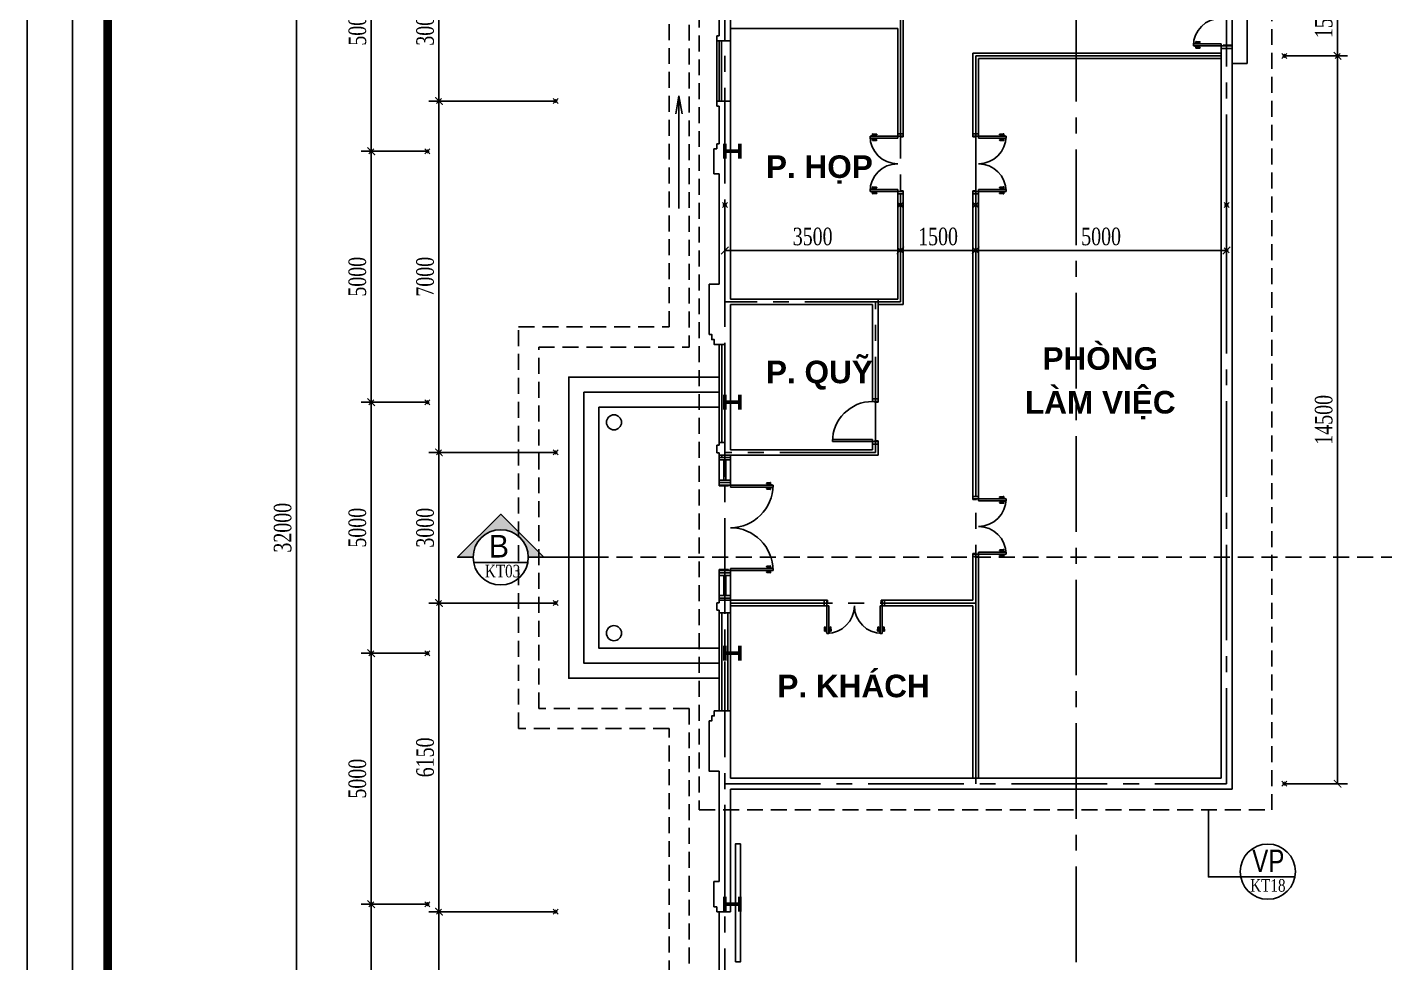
# Model space of a CAD drawing. Extents: x -32628 to 190565, y 82974 to 183560.
# Drawn here: x -32628 to -5567, y 103676 to 122316 of the extents above; entities that cross this region are included whole.
import ezdxf
from ezdxf.enums import TextEntityAlignment as Align

# ---------------------------------------------------------------- set-up
doc = ezdxf.new("R2010")
doc.units = 0
doc.header["$LTSCALE"] = 100
doc.header["$MEASUREMENT"] = 0
doc.header["$PDMODE"] = 35
doc.header["$PDSIZE"] = 50
doc.linetypes.add('CENTER2', pattern=[28.575, 19.05, -3.175, 3.175, -3.175])
doc.linetypes.add('HIDDEN2', pattern=[4.7625, 3.175, -1.5875])
doc.layers.get('0').update_dxf_attribs({"linetype": 'CONTINUOUS'})
for name, color, linetype in [('DWGshare.com_C-TIET_DWGshare.com', 1, 'HIDDEN2'), ('DWGshare.com_CUA_DWGshare.com', 13, 'CONTINUOUS'), ('DWGshare.com_DIM_DWGshare.com', 8, 'CONTINUOUS'), ('DWGshare.com_KHUAT_DWGshare.com', 145, 'HIDDEN2'), ('DWGshare.com_TEXT_DWGshare.com', 2, 'CONTINUOUS'), ('DWGshare.com_THAY_DWGshare.com', 9, 'CONTINUOUS'), ('DWGshare.com_WALLS_BLINE_DWGshare.com', 251, 'CENTER2'), ('DWGshare.com_WALLS_DWGshare.com', 31, 'CONTINUOUS')]:
    doc.layers.add(name, color=color, linetype=linetype)
doc.layers.add('DWGshare.com_DEFPOINTS_DWGshare.com', color=7, linetype='CONTINUOUS', plot=False)
doc.styles.add('1', font='vntimeh.shx', dxfattribs={"width": 0.75})
doc.styles.add('4', font='', dxfattribs={"width": 0.8})
doc.styles.add('VHAVANB', font='')
doc.styles.get('4').set_extended_font_data('.VnAvantH')
doc.styles.get('VHAVANB').set_extended_font_data('.VnArialH', bold=True)
doc.dimstyles.new('D2-100', dxfattribs={"dimtxt": 350, "dimasz": 150, "dimexe": 200, "dimexo": 0, "dimgap": 100, "dimtad": 1, "dimdec": 0, "dimzin": 0, "dimdsep": 46, "dimtxsty": '1', "dimblk1": 'ARCHTICK', "dimblk2": 'ARCHTICK', "dimsah": 1, "dimcen": 0.09, "dimclrd": 256, "dimclre": 256, "dimclrt": 2, "dimadec": 0, "dimazin": 0, "dimtfac": 1, "dimtdec": 0, "dimtmove": 2, "dimatfit": 3, "dimldrblk": 'ARCHTICK', "dimfxl": 1, "dimtolj": 1, "dimtzin": 0, "dimarcsym": 0})

# ---------------------------------------------------------------- blocks, each defined once
blk = doc.blocks.new('08PDRR02')
at = {"color": 0, "linetype": 'ByBlock'}
for p, q in [((1, 0), (0, 0)), ((0, 0), (0, -1)), ((1, -1), (1, 0)), ((0, -1), (1, -1))]:
    blk.add_line(p, q, dxfattribs=at)
blk = doc.blocks.new('08PDNB02')
at = {"color": 0, "linetype": 'ByBlock'}
for p, q in [((0, -1.6), (0, 1.6)), ((0, 1.6), (0.2, 1.6)), ((0.2, -1.6), (0.2, 1.6)), ((0.2, 0.4), (1.2, 0.4)), ((1.2, -0.5), (1.2, 2.8)), ((1.2, 2.8), (1.5, 2.8)), ((1.5, 2.8), (1.7, 2.6)), ((1.7, 2.6), (1.9, -0.1)), ((0.2, -1.6), (0, -1.6)), ((1.2, -0.4), (0.2, -0.4)), ((1.9, -0.5), (1.2, -0.5)), ((1.9, -0.1), (1.9, -0.5))]:
    blk.add_line(p, q, dxfattribs=at)
blk = doc.blocks.new('*U11')
at = {"color": 0, "linetype": 'Continuous'}
for p, q in [((0, 70), (0, 110)), ((0, 55), (0, -110)), ((1100, 70), (1100, 110)), ((1100, 55), (1100, -110))]:
    blk.add_line(p, q, dxfattribs=at)
for centre, start, end in [((0, 110), 0, 90), ((1100, 110), 90, 180)]:
    blk.add_arc(centre, 550, start, end, dxfattribs=at)
at = {"color": 0, "linetype": 'Continuous', "xscale": 25.4, "yscale": 25.4, "zscale": 25.4, "rotation": 180}
for p in [(0, 600), (1060, 600)]:
    blk.add_blockref('08PDNB02', p, dxfattribs=at)
at = {"color": 0, "linetype": 'Continuous', "yscale": 40}
for p, xscale, rotation in [((0, 110), 550, 90), ((1100, 110), -550, 270)]:
    blk.add_blockref('08PDRR02', p, dxfattribs=dict(at, xscale=xscale, rotation=rotation))
at = {"color": 0, "linetype": 'Continuous', "xscale": 25.4, "yscale": -25.4, "zscale": 25.4}
for p in [(40, 600), (1100, 600)]:
    blk.add_blockref('08PDNB02', p, dxfattribs=at)
at = {"color": 0, "linetype": 'Continuous'}
for p, xscale, yscale in [((-50, 110), 50, 220), ((0, 70), 15, 180), ((1085, 70), 15, 180), ((1100, 110), 50, 220)]:
    blk.add_blockref('08PDRR02', p, dxfattribs=dict(at, xscale=xscale, yscale=yscale))
blk = doc.blocks.new('*U15')
at = {"color": 0, "linetype": 'Continuous'}
for p, q in [((0, 70), (0, 110)), ((0, 55), (0, -110)), ((1700, 70), (1700, 110)), ((1700, 55), (1700, -110))]:
    blk.add_line(p, q, dxfattribs=at)
for centre, start, end in [((0, 110), 0, 90), ((1700, 110), 90, 180)]:
    blk.add_arc(centre, 850, start, end, dxfattribs=at)
at = {"color": 0, "linetype": 'Continuous', "xscale": 25.4, "yscale": 25.4, "zscale": 25.4, "rotation": 180}
for p in [(0, 900), (1660, 900)]:
    blk.add_blockref('08PDNB02', p, dxfattribs=at)
at = {"color": 0, "linetype": 'Continuous', "yscale": 40}
for p, xscale, rotation in [((0, 110), 850, 90), ((1700, 110), -850, 270)]:
    blk.add_blockref('08PDRR02', p, dxfattribs=dict(at, xscale=xscale, rotation=rotation))
at = {"color": 0, "linetype": 'Continuous', "xscale": 25.4, "yscale": -25.4, "zscale": 25.4}
for p in [(40, 900), (1700, 900)]:
    blk.add_blockref('08PDNB02', p, dxfattribs=at)
at = {"color": 0, "linetype": 'Continuous'}
for p, xscale, yscale in [((-50, 110), 50, 220), ((0, 70), 15, 180), ((1685, 70), 15, 180), ((1700, 110), 50, 220)]:
    blk.add_blockref('08PDRR02', p, dxfattribs=dict(at, xscale=xscale, yscale=yscale))
blk = doc.blocks.new('08PWIC01')
at = {"color": 0, "linetype": 'ByBlock'}
for p, q in [((0, 0.5), (0, -0.5)), ((1, 0.5), (0, 0.5)), ((1, -0.5), (1, 0.5)), ((0, -0.5), (1, -0.5))]:
    blk.add_line(p, q, dxfattribs=at)
blk = doc.blocks.new('08PWIC02')
at = {"color": 0, "linetype": 'ByBlock'}
for p, q in [((0, 0.5), (0, -0.5)), ((1, 0.5), (0, 0.5)), ((1, -0.5), (1, 0.5)), ((0, -0.5), (1, -0.5))]:
    blk.add_line(p, q, dxfattribs=at)
blk = doc.blocks.new('*U16')
at = {"color": 0, "linetype": 'Continuous'}
for name, p, xscale, yscale in [('08PWIC01', (-50, 0), 50, 220), ('08PWIC01', (-50, 0), 500, 220), ('08PWIC01', (0, 0), 80, 40), ('08PWIC01', (0, 0), 400, 40), ('08PWIC02', (80, 0), 240, 1e-05), ('08PWIC01', (320, 0), 80, 40), ('08PWIC01', (400, 0), 50, 220)]:
    blk.add_blockref(name, p, dxfattribs=dict(at, xscale=xscale, yscale=yscale))
blk = doc.blocks.new('*U12')
at = {"color": 0, "linetype": 'Continuous'}
for p, q in [((0, 15), (0, 55)), ((0, 0), (0, -55)), ((1100, 15), (1100, 55)), ((1100, 0), (1100, -55))]:
    blk.add_line(p, q, dxfattribs=at)
for centre, start, end in [((0, 55), 0, 90), ((1100, 55), 90, 180)]:
    blk.add_arc(centre, 550, start, end, dxfattribs=at)
at = {"color": 0, "linetype": 'Continuous', "xscale": 25.4, "yscale": 25.4, "zscale": 25.4, "rotation": 180}
for p in [(0, 545), (1060, 545)]:
    blk.add_blockref('08PDNB02', p, dxfattribs=at)
at = {"color": 0, "linetype": 'Continuous', "yscale": 40}
for p, xscale, rotation in [((0, 55), 550, 90), ((1100, 55), -550, 270)]:
    blk.add_blockref('08PDRR02', p, dxfattribs=dict(at, xscale=xscale, rotation=rotation))
at = {"color": 0, "linetype": 'Continuous', "xscale": 25.4, "yscale": -25.4, "zscale": 25.4}
for p in [(40, 545), (1100, 545)]:
    blk.add_blockref('08PDNB02', p, dxfattribs=at)
at = {"color": 0, "linetype": 'Continuous'}
for p, xscale, yscale in [((-50, 55), 50, 110), ((0, 15), 15, 70), ((1085, 15), 15, 70), ((1100, 55), 50, 110)]:
    blk.add_blockref('08PDRR02', p, dxfattribs=dict(at, xscale=xscale, yscale=yscale))
blk = doc.blocks.new('*U266')
at = {"color": 0, "linetype": 'Continuous'}
for p, q in [((0, 15), (0, 55)), ((0, 0), (0, -55)), ((800, 15), (800, 55)), ((800, 0), (800, -55))]:
    blk.add_line(p, q, dxfattribs=at)
blk.add_arc((0, 55), 800, 0, 90, dxfattribs=at)
at = {"color": 0, "linetype": 'Continuous', "xscale": 800, "yscale": 40, "rotation": 90}
blk.add_blockref('08PDRR02', (0, 55), dxfattribs=at)
at = {"color": 0, "linetype": 'Continuous'}
for p, xscale, yscale in [((-50, 55), 50, 110), ((0, 15), 15, 70), ((785, 15), 15, 70), ((800, 55), 50, 110)]:
    blk.add_blockref('08PDRR02', p, dxfattribs=dict(at, xscale=xscale, yscale=yscale))
blk = doc.blocks.new('_ARCHTICK')
at = {"color": 0, "linetype": 'ByBlock', "const_width": 0.15}
blk.add_lwpolyline([(-0.5, -0.5), (0.5, 0.5)], dxfattribs=at)
blk = doc.blocks.new('*D90')
at = {"linetype": 'ByBlock', "transparency": 16777216}
for p, q in [((-29502, 181763), (-30822, 181763)), ((-30622, 181763), (-30622, 176763)), ((-29502, 176763), (-30822, 176763))]:
    blk.add_line(p, q, dxfattribs=at)
at = {"layer": 'DWGshare.com_DEFPOINTS_DWGshare.com', "color": 0, "linetype": 'ByBlock', "transparency": 16777216}
for p in [(-29502, 181763), (-30622, 176763), (-29502, 176763)]:
    blk.add_point(p, dxfattribs=at)
at = {"linetype": 'ByBlock', "transparency": 16777216, "xscale": 150, "yscale": 150, "zscale": 150}
for p, rotation in [((-30622, 181763), 90), ((-30622, 176763), 270)]:
    blk.add_blockref('_ARCHTICK', p, dxfattribs=dict(at, rotation=rotation))
at = {"color": 2, "linetype": 'ByBlock', "transparency": 16777216, "insert": (-30897, 179263), "char_height": 350, "attachment_point": 5, "rotation": 90, "style": '1'}
blk.add_mtext('\\A1;5000', dxfattribs=at)
blk = doc.blocks.new('*D96')
at = {"linetype": 'ByBlock', "transparency": 16777216}
for p, q in [((111429, 128344), (106065, 128344)), ((106265, 128344), (106265, 96344)), ((111429, 96344), (106065, 96344))]:
    blk.add_line(p, q, dxfattribs=at)
at = {"layer": 'DWGshare.com_DEFPOINTS_DWGshare.com', "color": 0, "linetype": 'ByBlock', "transparency": 16777216}
for p in [(111429, 128344), (106265, 96344), (111429, 96344)]:
    blk.add_point(p, dxfattribs=at)
at = {"linetype": 'ByBlock', "transparency": 16777216, "xscale": 150, "yscale": 150, "zscale": 150}
for p, rotation in [((106265, 128344), 90), ((106265, 96344), 270)]:
    blk.add_blockref('_ARCHTICK', p, dxfattribs=dict(at, rotation=rotation))
at = {"color": 2, "linetype": 'ByBlock', "transparency": 16777216, "insert": (105990, 112344), "char_height": 350, "attachment_point": 5, "rotation": 90, "style": '1'}
blk.add_mtext('\\A1;32000', dxfattribs=at)
blk = doc.blocks.new('*D86')
at = {"linetype": 'ByBlock', "transparency": 16777216}
for p, q in [((-24420, 110844), (-24420, 104694)), ((-22096, 104694), (-24620, 104694))]:
    blk.add_line(p, q, dxfattribs=at)
at = {"layer": 'DWGshare.com_DEFPOINTS_DWGshare.com', "color": 0, "linetype": 'ByBlock', "transparency": 16777216}
for p in [(-22096, 110844), (-24420, 104694), (-22096, 104694)]:
    blk.add_point(p, dxfattribs=at)
at = {"linetype": 'ByBlock', "transparency": 16777216, "xscale": 150, "yscale": 150, "zscale": 150}
for p, rotation in [((-24420, 110844), 90), ((-24420, 104694), 270)]:
    blk.add_blockref('_ARCHTICK', p, dxfattribs=dict(at, rotation=rotation))
at = {"color": 2, "linetype": 'ByBlock', "transparency": 16777216, "insert": (-24695, 107769), "char_height": 350, "attachment_point": 5, "rotation": 90, "style": '1'}
blk.add_mtext('\\A1;6150', dxfattribs=at)
blk = doc.blocks.new('*D93')
at = {"linetype": 'ByBlock', "transparency": 16777216}
for p, q in [((-25771, 109844), (-25771, 104844)), ((-24650, 104844), (-25971, 104844))]:
    blk.add_line(p, q, dxfattribs=at)
at = {"layer": 'DWGshare.com_DEFPOINTS_DWGshare.com', "color": 0, "linetype": 'ByBlock', "transparency": 16777216}
for p in [(-24650, 109844), (-25771, 104844), (-24650, 104844)]:
    blk.add_point(p, dxfattribs=at)
at = {"linetype": 'ByBlock', "transparency": 16777216, "xscale": 150, "yscale": 150, "zscale": 150}
for p, rotation in [((-25771, 109844), 90), ((-25771, 104844), 270)]:
    blk.add_blockref('_ARCHTICK', p, dxfattribs=dict(at, rotation=rotation))
at = {"color": 2, "linetype": 'ByBlock', "transparency": 16777216, "insert": (-26046, 107344), "char_height": 350, "attachment_point": 5, "rotation": 90, "style": '1'}
blk.add_mtext('\\A1;5000', dxfattribs=at)
blk = doc.blocks.new('*D87')
at = {"linetype": 'ByBlock', "transparency": 16777216}
for p, q in [((-24420, 104694), (-24420, 99994)), ((-22096, 99994), (-24620, 99994))]:
    blk.add_line(p, q, dxfattribs=at)
at = {"layer": 'DWGshare.com_DEFPOINTS_DWGshare.com', "color": 0, "linetype": 'ByBlock', "transparency": 16777216}
for p in [(-22096, 104694), (-24420, 99994), (-22096, 99994)]:
    blk.add_point(p, dxfattribs=at)
at = {"linetype": 'ByBlock', "transparency": 16777216, "xscale": 150, "yscale": 150, "zscale": 150}
for p, rotation in [((-24420, 104694), 90), ((-24420, 99994), 270)]:
    blk.add_blockref('_ARCHTICK', p, dxfattribs=dict(at, rotation=rotation))
at = {"color": 2, "linetype": 'ByBlock', "transparency": 16777216, "insert": (-24695, 102344), "char_height": 350, "attachment_point": 5, "rotation": 90, "style": '1'}
blk.add_mtext('\\A1;4700', dxfattribs=at)
blk = doc.blocks.new('*D94')
at = {"linetype": 'ByBlock', "transparency": 16777216}
for p, q in [((-25771, 104844), (-25771, 99844)), ((-24650, 99844), (-25971, 99844))]:
    blk.add_line(p, q, dxfattribs=at)
at = {"layer": 'DWGshare.com_DEFPOINTS_DWGshare.com', "color": 0, "linetype": 'ByBlock', "transparency": 16777216}
for p in [(-24650, 104844), (-25771, 99844), (-24650, 99844)]:
    blk.add_point(p, dxfattribs=at)
at = {"linetype": 'ByBlock', "transparency": 16777216, "xscale": 150, "yscale": 150, "zscale": 150}
for p, rotation in [((-25771, 104844), 90), ((-25771, 99844), 270)]:
    blk.add_blockref('_ARCHTICK', p, dxfattribs=dict(at, rotation=rotation))
at = {"color": 2, "linetype": 'ByBlock', "transparency": 16777216, "insert": (-26046, 102344), "char_height": 350, "attachment_point": 5, "rotation": 90, "style": '1'}
blk.add_mtext('\\A1;5000', dxfattribs=at)
blk = doc.blocks.new('*D85')
at = {"linetype": 'ByBlock', "transparency": 16777216}
for p, q in [((-24420, 113844), (-24420, 110844)), ((-22096, 110844), (-24620, 110844))]:
    blk.add_line(p, q, dxfattribs=at)
at = {"layer": 'DWGshare.com_DEFPOINTS_DWGshare.com', "color": 0, "linetype": 'ByBlock', "transparency": 16777216}
for p in [(-22096, 113844), (-24420, 110844), (-22096, 110844)]:
    blk.add_point(p, dxfattribs=at)
at = {"linetype": 'ByBlock', "transparency": 16777216, "xscale": 150, "yscale": 150, "zscale": 150}
for p, rotation in [((-24420, 113844), 90), ((-24420, 110844), 270)]:
    blk.add_blockref('_ARCHTICK', p, dxfattribs=dict(at, rotation=rotation))
at = {"color": 2, "linetype": 'ByBlock', "transparency": 16777216, "insert": (-24695, 112344), "char_height": 350, "attachment_point": 5, "rotation": 90, "style": '1'}
blk.add_mtext('\\A1;3000', dxfattribs=at)
blk = doc.blocks.new('*D84')
at = {"linetype": 'ByBlock', "transparency": 16777216}
for p, q in [((-24420, 120844), (-24420, 113844)), ((-22096, 113844), (-24620, 113844))]:
    blk.add_line(p, q, dxfattribs=at)
at = {"layer": 'DWGshare.com_DEFPOINTS_DWGshare.com', "color": 0, "linetype": 'ByBlock', "transparency": 16777216}
for p in [(-22096, 120844), (-24420, 113844), (-22096, 113844)]:
    blk.add_point(p, dxfattribs=at)
at = {"linetype": 'ByBlock', "transparency": 16777216, "xscale": 150, "yscale": 150, "zscale": 150}
for p, rotation in [((-24420, 120844), 90), ((-24420, 113844), 270)]:
    blk.add_blockref('_ARCHTICK', p, dxfattribs=dict(at, rotation=rotation))
at = {"color": 2, "linetype": 'ByBlock', "transparency": 16777216, "insert": (-24695, 117344), "char_height": 350, "attachment_point": 5, "rotation": 90, "style": '1'}
blk.add_mtext('\\A1;7000', dxfattribs=at)
blk = doc.blocks.new('*D83')
at = {"linetype": 'ByBlock', "transparency": 16777216}
for p, q in [((-24420, 123844), (-24420, 120844)), ((-22096, 120844), (-24620, 120844))]:
    blk.add_line(p, q, dxfattribs=at)
at = {"layer": 'DWGshare.com_DEFPOINTS_DWGshare.com', "color": 0, "linetype": 'ByBlock', "transparency": 16777216}
for p in [(-22096, 123844), (-24420, 120844), (-22096, 120844)]:
    blk.add_point(p, dxfattribs=at)
at = {"linetype": 'ByBlock', "transparency": 16777216, "xscale": 150, "yscale": 150, "zscale": 150}
for p, rotation in [((-24420, 123844), 90), ((-24420, 120844), 270)]:
    blk.add_blockref('_ARCHTICK', p, dxfattribs=dict(at, rotation=rotation))
at = {"color": 2, "linetype": 'ByBlock', "transparency": 16777216, "insert": (-24695, 122344), "char_height": 350, "attachment_point": 5, "rotation": 90, "style": '1'}
blk.add_mtext('\\A1;3000', dxfattribs=at)
blk = doc.blocks.new('*D91')
at = {"linetype": 'ByBlock', "transparency": 16777216}
for p, q in [((-25771, 119844), (-25771, 114844)), ((-24650, 114844), (-25971, 114844))]:
    blk.add_line(p, q, dxfattribs=at)
at = {"layer": 'DWGshare.com_DEFPOINTS_DWGshare.com', "color": 0, "linetype": 'ByBlock', "transparency": 16777216}
for p in [(-24650, 119844), (-25771, 114844), (-24650, 114844)]:
    blk.add_point(p, dxfattribs=at)
at = {"linetype": 'ByBlock', "transparency": 16777216, "xscale": 150, "yscale": 150, "zscale": 150}
for p, rotation in [((-25771, 119844), 90), ((-25771, 114844), 270)]:
    blk.add_blockref('_ARCHTICK', p, dxfattribs=dict(at, rotation=rotation))
at = {"color": 2, "linetype": 'ByBlock', "transparency": 16777216, "insert": (-26046, 117344), "char_height": 350, "attachment_point": 5, "rotation": 90, "style": '1'}
blk.add_mtext('\\A1;5000', dxfattribs=at)
blk = doc.blocks.new('*D92')
at = {"linetype": 'ByBlock', "transparency": 16777216}
for p, q in [((-25771, 114844), (-25771, 109844)), ((-24650, 109844), (-25971, 109844))]:
    blk.add_line(p, q, dxfattribs=at)
at = {"layer": 'DWGshare.com_DEFPOINTS_DWGshare.com', "color": 0, "linetype": 'ByBlock', "transparency": 16777216}
for p in [(-24650, 114844), (-25771, 109844), (-24650, 109844)]:
    blk.add_point(p, dxfattribs=at)
at = {"linetype": 'ByBlock', "transparency": 16777216, "xscale": 150, "yscale": 150, "zscale": 150}
for p, rotation in [((-25771, 114844), 90), ((-25771, 109844), 270)]:
    blk.add_blockref('_ARCHTICK', p, dxfattribs=dict(at, rotation=rotation))
at = {"color": 2, "linetype": 'ByBlock', "transparency": 16777216, "insert": (-26046, 112344), "char_height": 350, "attachment_point": 5, "rotation": 90, "style": '1'}
blk.add_mtext('\\A1;5000', dxfattribs=at)
blk = doc.blocks.new('*D97')
at = {"linetype": 'ByBlock', "transparency": 16777216}
for p, q in [((124651, 121744), (125909, 121744)), ((125709, 107244), (125709, 121744)), ((124651, 107244), (125909, 107244))]:
    blk.add_line(p, q, dxfattribs=at)
at = {"layer": 'DWGshare.com_DEFPOINTS_DWGshare.com', "color": 0, "linetype": 'ByBlock', "transparency": 16777216}
for p in [(124651, 121744), (125709, 121744), (124651, 107244)]:
    blk.add_point(p, dxfattribs=at)
at = {"linetype": 'ByBlock', "transparency": 16777216, "xscale": 150, "yscale": 150, "zscale": 150}
for p, rotation in [((125709, 121744), 90), ((125709, 107244), 270)]:
    blk.add_blockref('_ARCHTICK', p, dxfattribs=dict(at, rotation=rotation))
at = {"color": 2, "linetype": 'ByBlock', "transparency": 16777216, "insert": (125434, 114494), "char_height": 350, "attachment_point": 5, "rotation": 90, "style": '1'}
blk.add_mtext('\\A1;14500', dxfattribs=at)
blk = doc.blocks.new('*D98')
at = {"linetype": 'ByBlock', "transparency": 16777216}
for p, q in [((-7567, 123244), (-6309, 123244)), ((-6509, 121744), (-6509, 123244))]:
    blk.add_line(p, q, dxfattribs=at)
at = {"layer": 'DWGshare.com_DEFPOINTS_DWGshare.com', "color": 0, "linetype": 'ByBlock', "transparency": 16777216}
for p in [(-7567, 123244), (-6509, 123244), (-7567, 121744)]:
    blk.add_point(p, dxfattribs=at)
at = {"linetype": 'ByBlock', "transparency": 16777216, "xscale": 150, "yscale": 150, "zscale": 150}
for p, rotation in [((-6509, 123244), 90), ((-6509, 121744), 270)]:
    blk.add_blockref('_ARCHTICK', p, dxfattribs=dict(at, rotation=rotation))
at = {"color": 2, "linetype": 'ByBlock', "transparency": 16777216, "insert": (-6784, 122494), "char_height": 350, "attachment_point": 5, "rotation": 90, "style": '1'}
blk.add_mtext('\\A1;1500', dxfattribs=at)
blk = doc.blocks.new('*D100')
at = {"linetype": 'ByBlock', "transparency": 16777216}
for p, q in [((113497, 118776), (113497, 117669)), ((116997, 118776), (116997, 117669)), ((113497, 117869), (116997, 117869))]:
    blk.add_line(p, q, dxfattribs=at)
at = {"layer": 'DWGshare.com_DEFPOINTS_DWGshare.com', "color": 0, "linetype": 'ByBlock', "transparency": 16777216}
for p in [(113497, 118776), (116997, 118776), (116997, 117869)]:
    blk.add_point(p, dxfattribs=at)
at = {"linetype": 'ByBlock', "transparency": 16777216, "xscale": 150, "yscale": 150, "zscale": 150, "rotation": 180}
blk.add_blockref('_ARCHTICK', (113497, 117869), dxfattribs=at)
at = {"linetype": 'ByBlock', "transparency": 16777216, "xscale": 150, "yscale": 150, "zscale": 150}
blk.add_blockref('_ARCHTICK', (116997, 117869), dxfattribs=at)
at = {"color": 2, "linetype": 'ByBlock', "transparency": 16777216, "insert": (115247, 118144), "char_height": 350, "attachment_point": 5, "style": '1'}
blk.add_mtext('\\A1;3500', dxfattribs=at)
blk = doc.blocks.new('*D101')
at = {"linetype": 'ByBlock', "transparency": 16777216}
for p, q in [((-13722, 118776), (-13722, 117669)), ((-15222, 117869), (-13722, 117869))]:
    blk.add_line(p, q, dxfattribs=at)
at = {"layer": 'DWGshare.com_DEFPOINTS_DWGshare.com', "color": 0, "linetype": 'ByBlock', "transparency": 16777216}
for p in [(-15222, 118776), (-13722, 118776), (-13722, 117869)]:
    blk.add_point(p, dxfattribs=at)
at = {"linetype": 'ByBlock', "transparency": 16777216, "xscale": 150, "yscale": 150, "zscale": 150, "rotation": 180}
blk.add_blockref('_ARCHTICK', (-15222, 117869), dxfattribs=at)
at = {"linetype": 'ByBlock', "transparency": 16777216, "xscale": 150, "yscale": 150, "zscale": 150}
blk.add_blockref('_ARCHTICK', (-13722, 117869), dxfattribs=at)
at = {"color": 2, "linetype": 'ByBlock', "transparency": 16777216, "insert": (-14472, 118144), "char_height": 350, "attachment_point": 5, "style": '1'}
blk.add_mtext('\\A1;1500', dxfattribs=at)
blk = doc.blocks.new('*D102')
at = {"linetype": 'ByBlock', "transparency": 16777216}
for p, q in [((-8722, 118776), (-8722, 117669)), ((-13722, 117869), (-8722, 117869))]:
    blk.add_line(p, q, dxfattribs=at)
at = {"layer": 'DWGshare.com_DEFPOINTS_DWGshare.com', "color": 0, "linetype": 'ByBlock', "transparency": 16777216}
for p in [(-13722, 118776), (-8722, 118776), (-8722, 117869)]:
    blk.add_point(p, dxfattribs=at)
at = {"linetype": 'ByBlock', "transparency": 16777216, "xscale": 150, "yscale": 150, "zscale": 150, "rotation": 180}
blk.add_blockref('_ARCHTICK', (-13722, 117869), dxfattribs=at)
at = {"linetype": 'ByBlock', "transparency": 16777216, "xscale": 150, "yscale": 150, "zscale": 150}
blk.add_blockref('_ARCHTICK', (-8722, 117869), dxfattribs=at)
at = {"color": 2, "linetype": 'ByBlock', "transparency": 16777216, "insert": (-11222, 118144), "char_height": 350, "attachment_point": 5, "style": '1'}
blk.add_mtext('\\A1;5000', dxfattribs=at)

msp = doc.modelspace()

# ---------------------------------------------------------------- hatches: boundary and pattern name
at = {"layer": 'DWGshare.com_TEXT_DWGshare.com'}
msp.add_hatch(color=256, dxfattribs=at).paths.add_polyline_path([(-23739.4, 111754.6), (-24047.4, 111754.6), (-23189.4, 112612.6), (-22331.4, 111754.6), (-22639.4, 111754.6, 1)])

# ---------------------------------------------------------------- linework, layer by layer
at = {"layer": 'DWGshare.com_C-TIET_DWGshare.com'}
msp.add_line((-21357.7, 111754.6), (26426.3, 111754.6), dxfattribs=at)
msp.add_lwpolyline([(-7820.3, 128819.2), (-19232.2, 128819.2), (-19232.2, 106721.1), (-7820.3, 106721.1)], close=True, dxfattribs=at)
at = {"layer": 'DWGshare.com_CUA_DWGshare.com'}
for p, q in [((-15221.8, 120193.9), (-15221.8, 123498.9)), ((-15166.8, 123498.9), (-15166.8, 120193.9)), ((-18611.8, 122288.9), (-15276.8, 122288.9)), ((-15276.8, 120193.9), (-15276.8, 122288.9)), ((-18831.8, 120843.9), (-18831.8, 122043.9)), ((-18788.7, 120843.9), (-18788.7, 122043.9)), ((-18611.8, 120843.9), (-18611.8, 122043.9)), ((-13776.8, 120193.9), (-13776.8, 121798.9)), ((-13776.8, 121798.9), (-8831.8, 121798.9)), ((-13721.8, 120193.9), (-13721.8, 121743.9)), ((-13721.8, 121743.9), (-8831.8, 121743.9)), ((-13666.8, 120193.9), (-13666.8, 121688.9)), ((-13666.8, 121688.9), (-8831.8, 121688.9)), ((-15276.8, 116898.9), (-15276.8, 118993.9)), ((-15221.8, 118993.9), (-15221.8, 116843.9)), ((-15166.8, 116788.9), (-15166.8, 118993.9)), ((-13776.8, 112968.9), (-13776.8, 118993.9)), ((-13721.8, 112968.9), (-13721.8, 118993.9)), ((-13666.8, 112968.9), (-13666.8, 118993.9)), ((-15666.8, 116898.9), (-15276.8, 116898.9)), ((-15666.8, 116843.9), (-15221.8, 116843.9)), ((-15666.8, 116788.9), (-15166.8, 116788.9)), ((-18831.8, 114038.9), (-18831.8, 115993.9)), ((-18781.8, 114038.9), (-18781.8, 115993.9)), ((-18831.8, 113743.9), (-18831.8, 113788.9)), ((-18781.8, 113743.9), (-18781.8, 113788.9)), ((-18611.8, 113743.9), (-18611.8, 113788.9)), ((-13776.8, 110898.9), (-13776.8, 111768.9)), ((-13721.8, 107353.9), (-13721.8, 111768.9)), ((-13666.8, 107353.9), (-13666.8, 111768.9)), ((-18831.8, 110943.9), (-18831.8, 110848.9)), ((-18831.8, 110698.9), (-18831.8, 108693.9)), ((-18611.8, 110943.9), (-18611.8, 108693.9)), ((-16739.3, 110898.9), (-18611.8, 110898.9)), ((-16739.3, 110843.9), (-18611.8, 110843.9)), ((-16739.3, 110788.9), (-18611.8, 110788.9)), ((-13776.8, 110898.9), (-15539.3, 110898.9)), ((-13721.8, 110843.9), (-15539.3, 110843.9)), ((-13776.8, 110788.9), (-15539.3, 110788.9)), ((-13776.8, 110788.9), (-13776.8, 107353.9)), ((-18781.8, 110648.9), (-18781.8, 108693.9)), ((-18661.8, 110648.9), (-18661.8, 108693.9))]:
    msp.add_line(p, q, dxfattribs=at)
msp.add_lwpolyline([(-18511.8, 103693.9), (-18511.8, 106043.9), (-18411.8, 106043.9), (-18411.8, 103693.9)], close=True, dxfattribs=at)
at = {"layer": 'DWGshare.com_DEFPOINTS_DWGshare.com'}
msp.add_lwpolyline([(40035.4, 82973.9), (-32628.4, 82973.9), (-32628.4, 136144.2), (40035.4, 136144.2)], close=True, dxfattribs=at)
at = {"layer": 'DWGshare.com_DIM_DWGshare.com'}
for q in [(-19700.8, 120587.6), (-19637.5, 118703.2), (-19574.2, 120587.6)]:
    msp.add_line((-19637.5, 120946.2), q, dxfattribs=at)
at = {"layer": 'DWGshare.com_KHUAT_DWGshare.com'}
for p, q in [((-19831.8, 116343.9), (-19831.8, 123793.9)), ((-19431.8, 123793.9), (-19431.8, 115943.9)), ((-22831.8, 108343.9), (-22831.8, 116343.9)), ((-22831.8, 116343.9), (-19831.8, 116343.9)), ((-22431.8, 108743.9), (-22431.8, 115943.9)), ((-22431.8, 115943.9), (-19431.8, 115943.9)), ((-19431.8, 108743.9), (-22431.8, 108743.9)), ((-19431.8, 108743.9), (-19431.8, 95783.9)), ((-19831.8, 108343.9), (-22831.8, 108343.9)), ((-19831.8, 95783.9), (-19831.8, 108343.9))]:
    msp.add_line(p, q, dxfattribs=at)
at = {"layer": 'DWGshare.com_TEXT_DWGshare.com'}
msp.add_line((-23729, 111648.3), (-22649.8, 111648.3), dxfattribs=at)
for points in [[(-23739.4, 111754.6), (-24047.4, 111754.6), (-23189.4, 112612.6), (-22331.4, 111754.6), (-22639.4, 111754.6)], [(-7359.6, 105386.3), (-9084.2, 105386.3), (-9084.2, 106721.1)]]:
    msp.add_lwpolyline(points, dxfattribs=at)
for centre in [(-23189.4, 111754.6), (-7899.2, 105492.6)]:
    msp.add_circle(centre, 550, dxfattribs=at)
at = {"layer": 'DWGshare.com_THAY_DWGshare.com'}
for p, q in [((-8611.8, 124308.9), (-8611.8, 121893.9)), ((-18881.8, 120843.9), (-18881.8, 122043.9)), ((-18831.8, 99993.9), (-18831.8, 104693.9))]:
    msp.add_line(p, q, dxfattribs=at)
msp.add_lwpolyline([(39129.5, 83879.8), (-31722.5, 83879.8), (-31722.5, 135238.3), (39129.5, 135238.3)], close=True, dxfattribs=at)
at = {"layer": 'DWGshare.com_THAY_DWGshare.com', "const_width": 173.7}
msp.add_lwpolyline([(-31024.5, 84577.8), (-31024.5, 134540.3), (38431.4, 134540.3), (38431.4, 84577.8)], close=True, dxfattribs=at)
at = {"layer": 'DWGshare.com_THAY_DWGshare.com'}
for points in [[(-8611.8, 124608.9), (-8311.8, 124608.9), (-8311.8, 121593.9), (-8611.8, 121593.9)], [(-18831.8, 109343.9), (-21831.8, 109343.9), (-21831.8, 115343.9), (-18831.8, 115343.9)], [(-18831.8, 109643.9), (-21531.8, 109643.9), (-21531.8, 115043.9), (-18831.8, 115043.9)], [(-18831.8, 109943.9), (-21231.8, 109943.9), (-21231.8, 114743.9), (-18831.8, 114743.9)]]:
    msp.add_lwpolyline(points, dxfattribs=at)
at = {"layer": 'DWGshare.com_WALLS_BLINE_DWGshare.com'}
for p, q in [((-18721.8, 96343.9), (-18721.8, 128343.9)), ((-15221.8, 116843.9), (-15221.8, 128343.9)), ((-11721.8, 128453.9), (-11721.8, 96233.9)), ((-8721.8, 107243.9), (-8721.8, 128343.9)), ((-13721.8, 107243.9), (-13721.8, 121743.9)), ((-13721.8, 121743.9), (-8721.8, 121743.9)), ((-15221.8, 116843.9), (-18721.8, 116843.9)), ((-15721.8, 113843.9), (-15721.8, 116843.9)), ((-15721.8, 113843.9), (-18721.8, 113843.9)), ((-13721.8, 110843.9), (-18721.8, 110843.9)), ((-18721.8, 107243.9), (-8721.8, 107243.9))]:
    msp.add_line(p, q, dxfattribs=at)
at = {"layer": 'DWGshare.com_WALLS_DWGshare.com'}
for p, q in [((-18611.8, 122043.9), (-18611.8, 122643.9)), ((-18831.8, 122143.9), (-18831.8, 122543.9)), ((-18881.8, 122143.9), (-18831.8, 122143.9)), ((-18881.8, 122043.9), (-18881.8, 122143.9)), ((-18881.8, 122043.9), (-18611.8, 122043.9)), ((-8831.8, 121893.9), (-8831.8, 107353.9)), ((-8831.8, 121893.9), (-8611.8, 121893.9)), ((-8611.8, 107133.9), (-8611.8, 121893.9)), ((-18881.8, 120843.9), (-18611.8, 120843.9)), ((-18881.8, 120843.9), (-18881.8, 120743.9)), ((-18881.8, 120743.9), (-18831.8, 120743.9)), ((-18831.8, 120743.9), (-18831.8, 119993.9)), ((-18611.8, 116898.9), (-18611.8, 120843.9)), ((-18881.8, 119893.9), (-18941.8, 119893.9)), ((-18941.8, 119893.9), (-18941.8, 119393.9)), ((-18881.8, 119993.9), (-18831.8, 119993.9)), ((-18881.8, 119993.9), (-18881.8, 119893.9)), ((-18941.8, 119393.9), (-18831.8, 119393.9)), ((-18831.8, 117193.9), (-18831.8, 119393.9)), ((-15666.8, 116898.9), (-18611.8, 116898.9)), ((-18611.8, 113898.9), (-18611.8, 116788.9)), ((-15776.8, 116788.9), (-18611.8, 116788.9)), ((-15776.8, 116788.9), (-15776.8, 114908.9)), ((-15666.8, 114908.9), (-15666.8, 116898.9)), ((-18721.8, 114038.9), (-18721.8, 115993.9)), ((-15776.8, 114908.9), (-15666.8, 114908.9)), ((-18881.8, 113838.9), (-18881.8, 113988.9)), ((-18831.8, 113988.9), (-18881.8, 113988.9)), ((-18721.8, 114038.9), (-18831.8, 114038.9)), ((-18831.8, 114038.9), (-18831.8, 113988.9)), ((-15776.8, 114008.9), (-15776.8, 113898.9)), ((-15776.8, 114008.9), (-15666.8, 114008.9)), ((-15666.8, 113788.9), (-15666.8, 114008.9)), ((-18881.8, 113838.9), (-18831.8, 113838.9)), ((-18831.8, 113838.9), (-18831.8, 113788.9)), ((-15666.8, 113788.9), (-18831.8, 113788.9)), ((-15776.8, 113898.9), (-18611.8, 113898.9)), ((-22639.4, 111754.6), (-21357.7, 111754.6)), ((-18881.8, 110848.9), (-18881.8, 110698.9)), ((-18881.8, 110848.9), (-18831.8, 110848.9)), ((-18831.8, 110698.9), (-18881.8, 110698.9)), ((-18831.8, 110898.9), (-18611.8, 110898.9)), ((-18831.8, 110848.9), (-18831.8, 110898.9)), ((-18831.8, 110648.9), (-18831.8, 110698.9)), ((-18611.8, 110898.9), (-18611.8, 110648.9)), ((-18611.8, 110648.9), (-18831.8, 110648.9)), ((-18611.8, 107353.9), (-18611.8, 108693.9)), ((-18831.8, 105293.9), (-18831.8, 107493.9)), ((-18611.8, 107353.9), (-8831.8, 107353.9)), ((-18611.8, 107133.9), (-8611.8, 107133.9)), ((-18611.8, 104693.9), (-18611.8, 107133.9)), ((-18941.8, 105293.9), (-18831.8, 105293.9)), ((-18941.8, 104793.9), (-18941.8, 105293.9)), ((-18881.8, 104793.9), (-18941.8, 104793.9)), ((-18881.8, 104693.9), (-18881.8, 104793.9)), ((-18881.8, 104693.9), (-18611.8, 104693.9))]:
    msp.add_line(p, q, dxfattribs=at)
at = {"layer": 'DWGshare.com_WALLS_DWGshare.com', "const_width": 75}
for points in [[(-18721.8, 119693.9), (-18721.8, 119993.9)], [(-18421.8, 119693.9), (-18421.8, 119993.9)], [(-18721.8, 119843.9), (-18421.8, 119843.9)], [(-18721.8, 114993.9), (-18721.8, 114693.9)], [(-18421.8, 114993.9), (-18421.8, 114693.9)], [(-18721.8, 114843.9), (-18421.8, 114843.9)], [(-18721.8, 109693.9), (-18721.8, 109993.9)], [(-18721.8, 109843.9), (-18421.8, 109843.9)], [(-18421.8, 109693.9), (-18421.8, 109993.9)], [(-18721.8, 104993.9), (-18721.8, 104693.9)], [(-18421.8, 104993.9), (-18421.8, 104693.9)], [(-18721.8, 104843.9), (-18421.8, 104843.9)]]:
    msp.add_lwpolyline(points, dxfattribs=at)
at = {"layer": 'DWGshare.com_WALLS_DWGshare.com'}
for points in [[(-18721.8, 115993.9), (-18931.8, 115993.9), (-18931.8, 116093.9), (-18981.8, 116093.9), (-18981.8, 116193.9), (-19031.8, 116193.9), (-19031.8, 117193.9), (-18831.8, 117193.9)], [(-18611.8, 108693.9), (-18931.8, 108693.9), (-18931.8, 108593.9), (-18981.8, 108593.9), (-18981.8, 108493.9), (-19031.8, 108493.9), (-19031.8, 107493.9), (-18831.8, 107493.9)]]:
    msp.add_lwpolyline(points, dxfattribs=at)
for centre in [(-20931.8, 114443.9), (-20931.8, 110243.9)]:
    msp.add_circle(centre, 150, dxfattribs=at)

# ---------------------------------------------------------------- block references
at = {"layer": 'DWGshare.com_CUA_DWGshare.com'}
for name, p, rotation in [('*U11', (-8721.8, 121943.9), 90), ('*U266', (-15721.8, 114058.9), 90), ('*U16', (-18721.8, 113293.9), 90), ('*U12', (-15589.3, 110843.9), 180)]:
    msp.add_blockref(name, p, dxfattribs=dict(at, rotation=rotation))
at = {"layer": 'DWGshare.com_CUA_DWGshare.com', "xscale": -1}
for name, p, rotation in [('*U12', (-15221.8, 120143.9), 90), ('*U12', (-13721.8, 119043.9), 270), ('*U15', (-18721.8, 111493.9), 270), ('*U12', (-13721.8, 111818.9), 270), ('*U16', (-18721.8, 111393.9), 90)]:
    msp.add_blockref(name, p, dxfattribs=dict(at, rotation=rotation))

# ---------------------------------------------------------------- texts
at = {"layer": 'DWGshare.com_TEXT_DWGshare.com', "style": 'VHAVANB'}
for s, p in [('p. häp', (-16837.6, 119482.5)), ('phßng', (-11238.6, 115777.2)), ('p. quü', (-16837.6, 115449)), ('lµm viÖc', (-11238.6, 114853.9)), ('p. kh¸ch', (-16156.6, 109253.4))]:
    msp.add_text(s, height=450, dxfattribs=at).set_placement(p, align=Align.MIDDLE)
at = {"layer": 'DWGshare.com_TEXT_DWGshare.com', "style": '4'}
msp.add_text('b', height=450, dxfattribs=at).set_placement((-23425.7, 111750.9))
at = {"layer": 'DWGshare.com_TEXT_DWGshare.com', "style": '1', "width": 0.8}
for s, p in [('kt03', (-23504.2, 111355.3)), ('kt18', (-8251.1, 105093.3))]:
    msp.add_text(s, height=250, dxfattribs=at).set_placement(p)
at = {"layer": 'DWGshare.com_TEXT_DWGshare.com', "style": '4', "width": 0.8}
msp.add_text('vp', height=450, dxfattribs=at).set_placement((-7889.7, 105482.8), align=Align.CENTER)

# ---------------------------------------------------------------- dimensions: what is measured, and where the dimension line sits
at = {"layer": 'DWGshare.com_DIM_DWGshare.com'}
for base, p1, p2, angle, picture, middle, set_off in [((-27259.4, 96343.9), (-22095.9, 128343.9), (-22095.9, 96343.9), 270, '*D96', (-27534.4, 112343.9), (-133524.8, 0)), ((-25770.8, 119843.9), (-24650, 124843.9), (-24650, 119843.9), 270, '*D90', (-26045.8, 122343.9), (4851.5, -56918.9)), ((-6509.4, 121743.9), (-7567.2, 107243.9), (-7567.2, 121743.9), 90, '*D97', (-6784.4, 114493.9), (-132218.5, 0))]:
    dim = msp.add_linear_dim(base=base, p1=p1, p2=p2, angle=angle, dimstyle='D2-100', dxfattribs=at)
    dim.commit()
    dim.dimension.update_dxf_attribs({"geometry": picture, "text_midpoint": middle, "insert": set_off})
for base, p1, p2, angle, picture, middle in [((-24419.7, 120843.9), (-22095.9, 123843.9), (-22095.9, 120843.9), 270, '*D83', (-24694.7, 122343.9)), ((-6509.4, 123243.9), (-7567.2, 121743.9), (-7567.2, 123243.9), 90, '*D98', (-6784.4, 122493.9)), ((-24419.7, 113843.9), (-22095.9, 120843.9), (-22095.9, 113843.9), 270, '*D84', (-24694.7, 117343.9)), ((-25770.8, 114843.9), (-24650, 119843.9), (-24650, 114843.9), 270, '*D91', (-26045.8, 117343.9)), ((-25770.8, 109843.9), (-24650, 114843.9), (-24650, 109843.9), 270, '*D92', (-26045.8, 112343.9)), ((-24419.7, 110843.9), (-22095.9, 113843.9), (-22095.9, 110843.9), 270, '*D85', (-24694.7, 112343.9)), ((-24419.7, 104693.9), (-22095.9, 110843.9), (-22095.9, 104693.9), 270, '*D86', (-24694.7, 107768.9)), ((-25770.8, 104843.9), (-24650, 109843.9), (-24650, 104843.9), 270, '*D93', (-26045.8, 107343.9)), ((-25770.8, 99843.9), (-24650, 104843.9), (-24650, 99843.9), 270, '*D94', (-26045.8, 102343.9)), ((-24419.7, 99993.9), (-22095.9, 104693.9), (-22095.9, 99993.9), 270, '*D87', (-24694.7, 102343.9))]:
    dim = msp.add_linear_dim(base=base, p1=p1, p2=p2, angle=angle, dimstyle='D2-100', override={"dimse1": 1}, dxfattribs=at)
    dim.commit()
    dim.dimension.update_dxf_attribs({"geometry": picture, "text_midpoint": middle})
dim = msp.add_linear_dim(base=(-15221.8, 117868.8), p1=(-18721.8, 118775.9), p2=(-15221.8, 118775.9), dimstyle='D2-100', dxfattribs=at)
dim.commit()
dim.dimension.update_dxf_attribs({"geometry": '*D100', "text_midpoint": (-16971.8, 118143.8), "insert": (-132218.5, 0)})
for base, p1, p2, picture, middle in [((-13721.8, 117868.8), (-15221.8, 118775.9), (-13721.8, 118775.9), '*D101', (-14471.8, 118143.8)), ((-8721.8, 117868.8), (-13721.8, 118775.9), (-8721.8, 118775.9), '*D102', (-11221.8, 118143.8))]:
    dim = msp.add_linear_dim(base=base, p1=p1, p2=p2, dimstyle='D2-100', override={"dimse1": 1}, dxfattribs=at)
    dim.commit()
    dim.dimension.update_dxf_attribs({"geometry": picture, "text_midpoint": middle})

doc.saveas('drawing.dxf')
